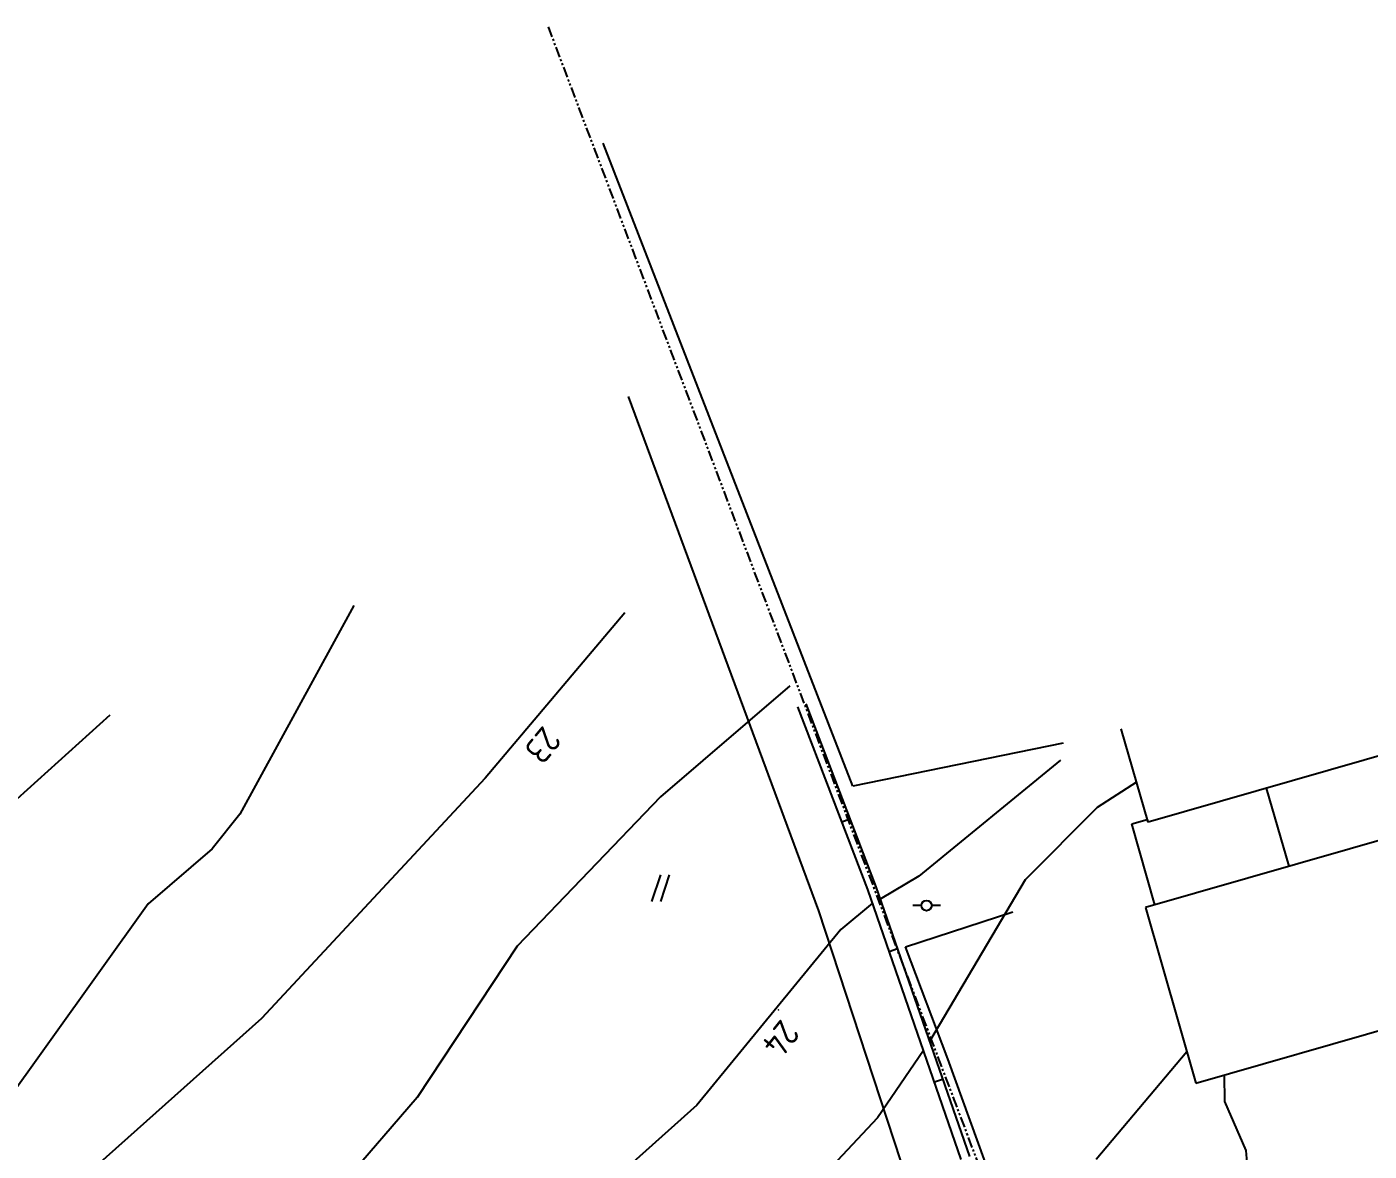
# Model space of a CAD drawing. Header units: metres. Extents: x 139929 to 142176, y 6401995 to 6404420.
# Drawn here: x 140050.9 to 140128.6, y 6402440.7 to 6402505.8 of the extents above; entities that cross this region are included whole.
import ezdxf
from ezdxf.enums import TextEntityAlignment as Align

# ---------------------------------------------------------------- set-up
doc = ezdxf.new("R2010")
doc.units = ezdxf.units.M
doc.header["$LTSCALE"] = 0.5
doc.linetypes.add('HAECK', pattern=[0])
doc.linetypes.add('PHANTOM', pattern=[2.5, 1.25, -0.25, 0.25, -0.25, 0.25, -0.25])
doc.layers.get('0').update_dxf_attribs({"color": 1})
for name, color, linetype in [('M-BEF-BELYSNINGSSTOLPE', 4, 'Continuous'), ('M-BEF-BYGGNAD', 3, 'Continuous'), ('M-BEF-HÄCK', 7, 'Continuous'), ('M-BEF-MARKLINJE', 4, 'Continuous'), ('M-BEF-MUR', 4, 'Continuous'), ('M-BEF-NIVÅKURVA-PRIMÄR-0.5M', 12, 'Continuous'), ('M-BEF-NIVÅKURVA-PRIMÄR-1.0M', 12, 'Continuous'), ('M-BEF-STAKET', 4, 'STAKET'), ('M-GR-FASTIGHETSGRÄNS', 3, 'PHANTOM')]:
    doc.layers.add(name, color=color, linetype=linetype)
doc.styles.add('ISO', font='iso.shx', dxfattribs={"height": 2.5})
doc.linetypes.add('STAKET', pattern='A,7,[134,morastr.shx,S=0.8,R=0,X=0,Y=0],0.6,[134,morastr.shx,S=0.8,R=0,X=0,Y=0],1', length=8.6)

# ---------------------------------------------------------------- blocks, each defined once
blk = doc.blocks.new('PRI_L_ALLM')
for points in [[(-0.3, 0, 0), (-0.8, 0, 0)], [(0.8, 0, 0), (0.3, 0, 0)]]:
    blk.add_polyline3d(points)
blk.add_circle((0, 0), 0.3)
blk = doc.blocks.new('PRI_M_ÅKER')
for points in [[(0.259, 1.556, 0), (-0.259, 0, 0)], [(0.778, 1.556, 0), (0.259, 0, 0)]]:
    blk.add_polyline3d(points)
blk = doc.blocks.new('PRI_NIVÅ_HÖJDPKT')
at = {"color": 0, "linetype": 'Continuous', "lineweight": -3}
blk.add_circle((183, 184), 0.0005, dxfattribs=at)

msp = doc.modelspace()

# ---------------------------------------------------------------- linework, layer by layer
at = {"layer": 'M-BEF-BYGGNAD'}
for p, q in [((140155.158, 6402466.085), (140115.671, 6402454.779)), ((140137.475, 6402465.923), (140115.823, 6402459.718)), ((140115.823, 6402459.718), (140114.275, 6402465.116)), ((140122.67, 6402461.68), (140123.971, 6402457.156)), ((140114.877, 6402459.618), (140115.777, 6402459.876)), ((140116.217, 6402454.936), (140114.877, 6402459.618)), ((140115.777, 6402459.876), (140115.823, 6402459.718)), ((140115.671, 6402454.779), (140118.582, 6402444.609)), ((140118.582, 6402444.609), (140149.27, 6402453.395))]:
    msp.add_line(p, q, dxfattribs=at)
at = {"layer": 'M-BEF-HÄCK', "color": 1, "linetype": 'HAECK', "lineweight": -3}
for p, q in [((140101.783, 6402452.498), (140107.994, 6402454.525)), ((140104.229, 6402446.012), (140101.783, 6402452.498)), ((140110.354, 6402429.099), (140104.229, 6402446.012))]:
    msp.add_line(p, q, dxfattribs=at)
at = {"layer": 'M-BEF-MARKLINJE'}
for p, q in [((140096.753, 6402454.571, 24.018), (140085.743, 6402484.362, 22.885)), ((140105.422, 6402428.182, 25.969), (140096.753, 6402454.571, 24.018))]:
    msp.add_line(p, q, dxfattribs=at)
at = {"layer": 'M-BEF-MUR'}
for p, q in [((140099.586, 6402455.805, 24.733), (140095.539, 6402466.391, 23.76)), ((140096.007, 6402466.567, 23.76), (140100.056, 6402455.976, 24.733)), ((140098.562, 6402459.884, 24.374), (140098.094, 6402459.706, 24.374)), ((140105.005, 6402440.174), (140099.586, 6402455.805)), ((140100.056, 6402455.976), (140105.475, 6402440.347)), ((140101.306, 6402452.371, 24.949), (140100.833, 6402452.208, 24.949)), ((140103.926, 6402444.814), (140103.453, 6402444.649))]:
    msp.add_line(p, q, dxfattribs=at)
at = {"layer": 'M-BEF-NIVÅKURVA-PRIMÄR-0.5M', "linetype": 'Continuous', "lineweight": -3}
for p, q in [((140069.832, 6402472.267, 22.5), (140063.218, 6402460.176, 22.5)), ((140095.087, 6402467.614, 23.5), (140087.59, 6402461.187, 23.5)), ((140115.161, 6402462.026, 24.5), (140112.867, 6402460.554, 24.5)), ((140087.59, 6402461.187, 23.5), (140079.285, 6402452.533, 23.5)), ((140063.218, 6402460.176, 22.5), (140061.622, 6402458.163, 22.5)), ((140112.867, 6402460.554, 24.5), (140108.709, 6402456.372, 24.5)), ((140061.622, 6402458.163, 22.5), (140057.914, 6402454.982, 22.5)), ((140108.709, 6402456.372, 24.5), (140103.163, 6402447.016, 24.5)), ((140057.914, 6402454.982, 22.5), (140049.328, 6402442.997, 22.5)), ((140079.285, 6402452.533, 23.5), (140073.487, 6402443.773, 23.5)), ((140102.816, 6402446.487, 24.5), (140100.155, 6402442.595, 24.5)), ((140118.066, 6402446.414, 25.5), (140112.828, 6402440.189, 25.5)), ((140073.487, 6402443.773, 23.5), (140068.959, 6402438.51, 23.5)), ((140100.155, 6402442.595, 24.5), (140094.805, 6402436.911, 24.5))]:
    msp.add_line(p, q, dxfattribs=at)
at = {"layer": 'M-BEF-NIVÅKURVA-PRIMÄR-1.0M', "linetype": 'Continuous', "lineweight": -3}
for p, q in [((140085.516, 6402471.836, 23), (140077.442, 6402462.267, 23)), ((140055.706, 6402465.911, 22), (140047.658, 6402458.663, 22)), ((140110.748, 6402463.307, 24), (140102.545, 6402456.583, 24)), ((140077.442, 6402462.267, 23), (140064.477, 6402448.348, 23)), ((140102.545, 6402456.583, 24), (140100.307, 6402455.251, 24)), ((140099.86, 6402455.016, 24), (140098.025, 6402453.503, 24)), ((140098.025, 6402453.503, 24), (140089.698, 6402443.33, 24)), ((140064.477, 6402448.348, 23), (140052.421, 6402437.593, 23)), ((140120.227, 6402445.08, 26), (140120.248, 6402443.547, 26)), ((140089.698, 6402443.33, 24), (140082.263, 6402436.68, 24)), ((140120.248, 6402443.547, 26), (140121.49, 6402440.692, 26)), ((140121.49, 6402440.692, 26), (140121.578, 6402439.534, 26))]:
    msp.add_line(p, q, dxfattribs=at)
at = {"layer": 'M-BEF-STAKET', "color": 1, "linetype": 'STAKET', "lineweight": -3}
for p, q in [((140098.731, 6402461.795, 24.973), (140084.268, 6402499.021, 23.526)), ((140110.899, 6402464.297), (140098.731, 6402461.795))]:
    msp.add_line(p, q, dxfattribs=at)
at = {"layer": 'M-GR-FASTIGHETSGRÄNS'}
msp.add_line((140081.079, 6402505.765), (140113.223, 6402420.797), dxfattribs=at)

# ---------------------------------------------------------------- block references
at = {"layer": 'M-BEF-BELYSNINGSSTOLPE'}
msp.add_blockref('PRI_L_ALLM', (140102.996, 6402454.885), dxfattribs=at)
at = {"layer": 'M-BEF-MARKLINJE'}
msp.add_blockref('PRI_M_ÅKER', (140087.32, 6402455.11, 23.52), dxfattribs=at)
at = {"layer": 'M-BEF-NIVÅKURVA-PRIMÄR-1.0M', "color": 1, "linetype": 'Continuous', "lineweight": -3, "xscale": 0.001, "yscale": 0.001, "zscale": 0.001}
msp.add_blockref('PRI_NIVÅ_HÖJDPKT', (140094.23, 6402448.656, 24), dxfattribs=at)

# ---------------------------------------------------------------- texts
at = {"layer": 'M-BEF-NIVÅKURVA-PRIMÄR-1.0M', "style": 'ISO'}
for s, rotation, p in [('23', 230.112, (140080.453, 6402465.654)), ('24', 231.37201, (140094.23, 6402448.656))]:
    msp.add_text(s, height=1.5, rotation=rotation, dxfattribs=at).set_placement(p, align=Align.BOTTOM_LEFT)

doc.saveas('drawing.dxf')
